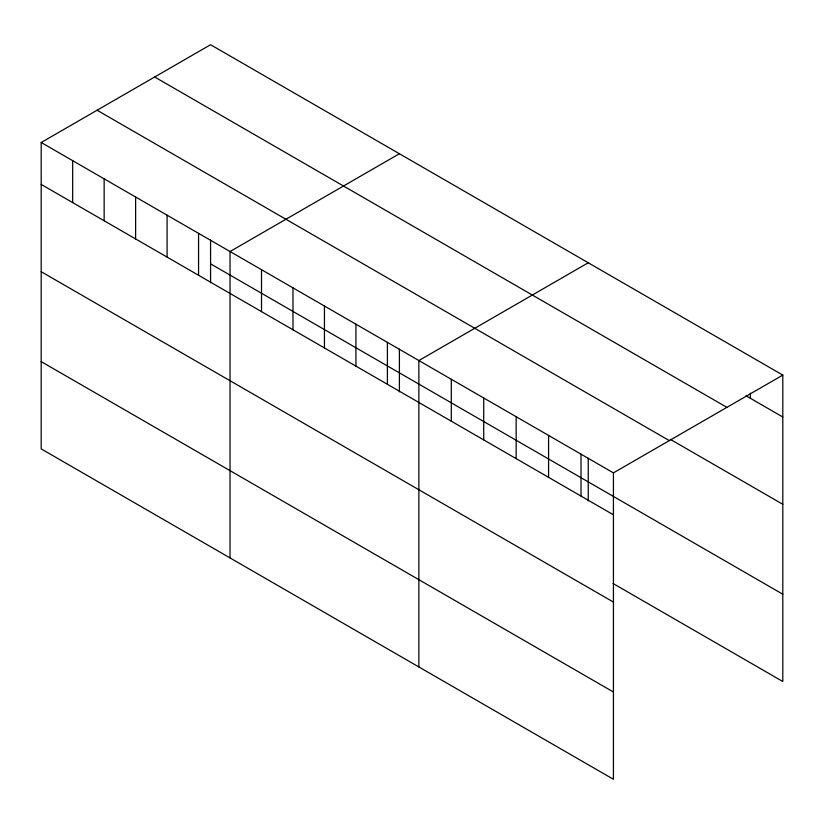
<?xml version="1.0" encoding="UTF-8"?>
<svg xmlns="http://www.w3.org/2000/svg" width="824" height="824" viewBox="0 0 824 824"><rect width="100%" height="100%" fill="white"/><g stroke="black" fill="none" stroke-linecap="round" stroke-linejoin="round"><path stroke-width="1.24" d="M41.2 142.5L613.427 472.873L613.427 779.277L41.2 448.905L41.2 142.5L210.573 44.723L782.8 375.095L782.8 681.5L613.097 583.526M399.403 153.738L230.04 251.526L230.04 557.93M588.243 262.763L418.87 360.552L418.87 666.956M613.427 472.873L782.8 375.095M746.05 395.788L782.8 417.006M154.675 76.993L726.912 407.365M670.386 439.388L782.8 504.288M97.088 110.231L669.325 440.613M210.573 263.845L782.8 594.217M41.2 184.422L613.427 514.794M41.2 271.704L613.427 602.076M41.2 361.623L613.427 692.006M750.376 393.202L750.376 398.291M588.243 458.154L588.243 500.858M581.002 454.158L581.002 496.069M548.578 435.433L548.578 477.353M516.154 416.717L516.154 458.628M483.719 397.992L483.719 439.913M451.294 379.277L451.294 421.188M399.403 349.139L399.403 391.843M387.404 342.382L387.404 384.293M355.927 324.213L355.927 366.124M324.45 306.044L324.45 347.955M292.983 287.864L292.983 329.785M261.507 269.695L261.507 311.616M210.573 240.114L210.573 282.817M198.563 233.357L198.563 275.278M167.087 215.188L167.087 257.098M135.62 197.018L135.62 238.929M104.143 178.849L104.143 220.76M72.677 160.67L72.677 202.591"/></g></svg>
